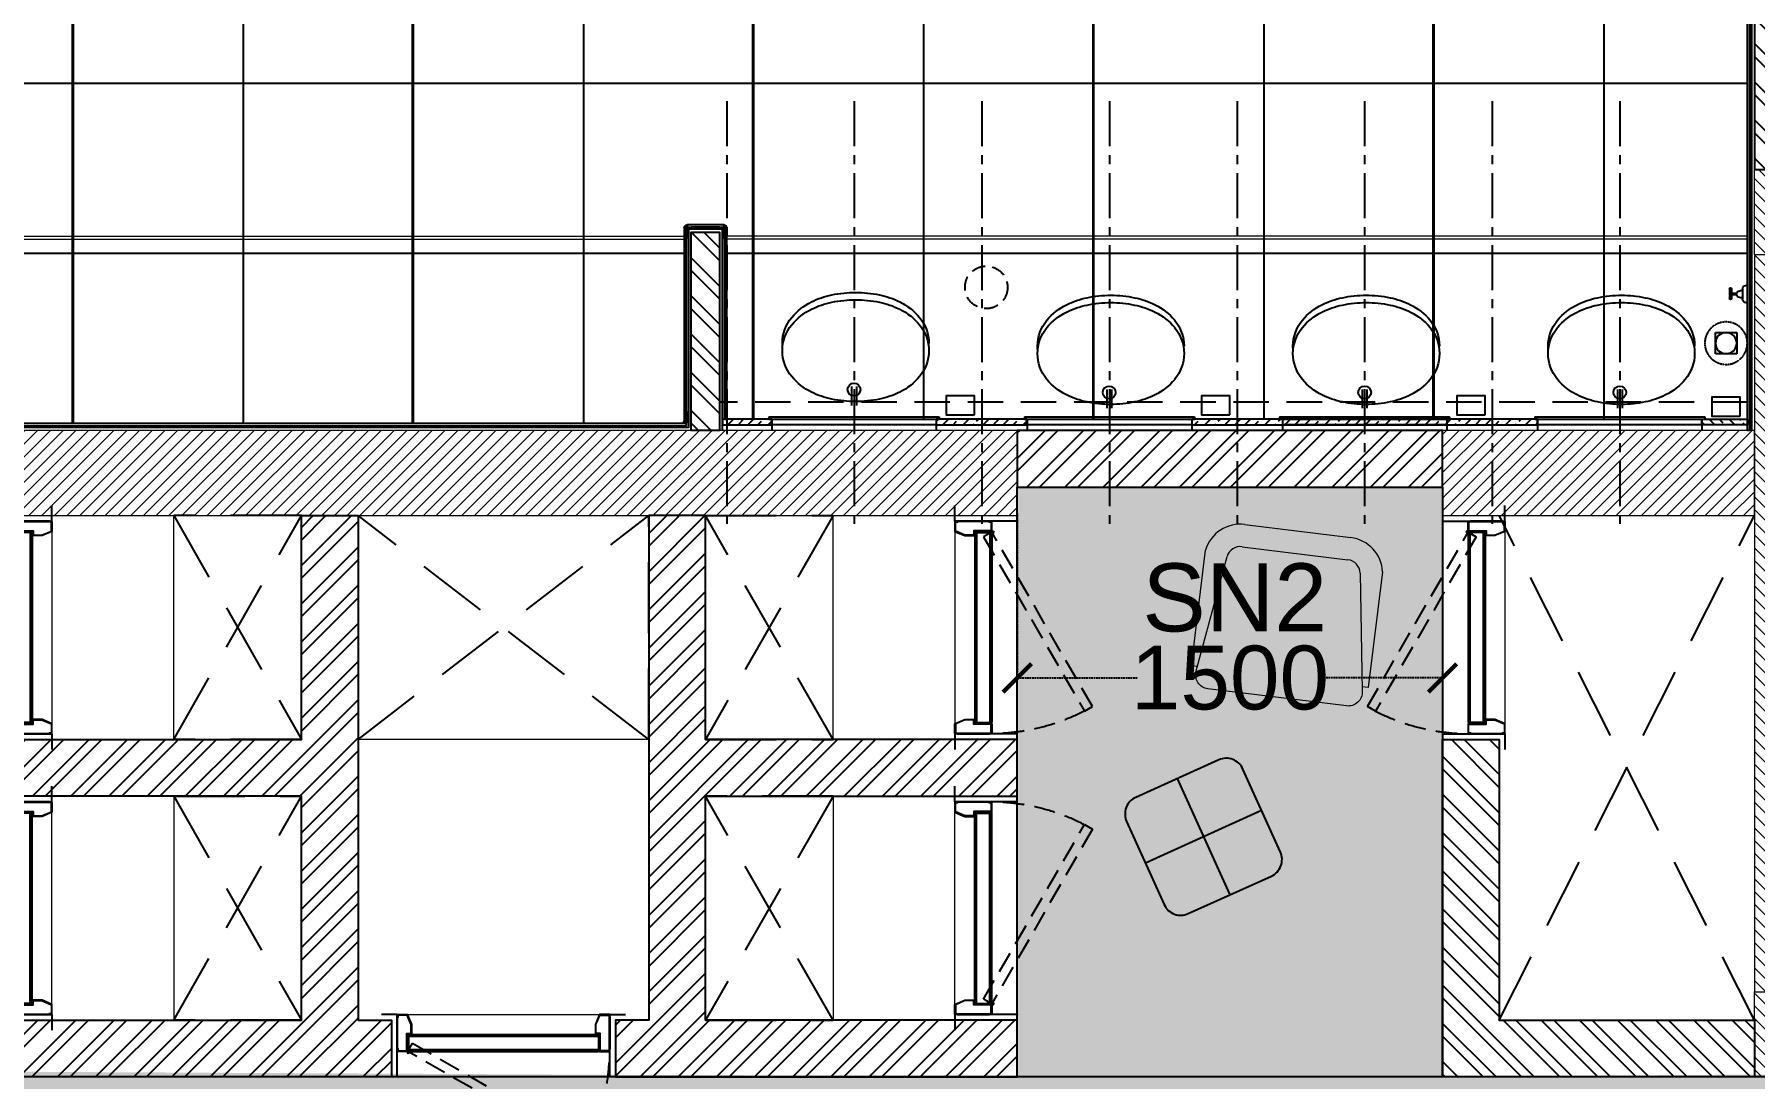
# Model space of a CAD drawing. Header units: millimetres. Extents: x 263321 to 2483465, y 33647 to 614421.
# Drawn here: x 2370130 to 2376197, y 394776 to 398459 of the extents above; entities that cross this region are included whole.
import ezdxf

# ---------------------------------------------------------------- set-up
doc = ezdxf.new("R2010")
doc.units = ezdxf.units.MM
doc.header["$PDMODE"] = 3
for name, pattern in [('( Hidden )', [0.375, 0.25, -0.125]), ('CENTER', [50.8, 31.75, -6.35, 6.35, -6.35]), ('HIDDEN', [0.375, 0.25, -0.125])]:
    doc.linetypes.add(name, pattern=pattern)
for name, color, linetype, lineweight in [('A- Loose furniture', 11, 'Continuous', 5), ('A-FURN-LOOSE', 24, 'Continuous', 18), ('A-PLAN-COLUMN', 3, 'Continuous', 0), ('A-PLAN-RCC-HATCH', 8, 'Continuous', 13), ('A-PLAN-THIN', 251, 'Continuous', 15), ('TOA-FL-CPT-1', 8, 'Continuous', 5), ('TOA-FL-TILE-4', 8, 'Continuous', 5)]:
    doc.layers.add(name, color=color, linetype=linetype, lineweight=lineweight)
for name, color, linetype in [('A-PLAN-CL', 8, 'CENTER'), ('A-PLAN-DOOR', 7, 'Continuous'), ('A-PLAN-GRANITE', 5, 'Continuous'), ('A-PLAN-HIDDEN', 1, 'HIDDEN'), ('A-PLAN-PLASTER', 67, 'Continuous'), ('A-PLAN-SANITARY FIXTURES', 35, 'Continuous'), ('A-PLAN-TILE', 32, 'Continuous'), ('A-PLAN-WALL', 6, 'Continuous'), ('A-PLAN-WALL HATCH', 8, 'Continuous'), ('CEILING TOA', 250, 'Continuous'), ('FIN WALL GRAPHIC', 10, 'Continuous'), ('FLOORING TOA', 7, 'Continuous'), ('I-FURN', 7, 'Continuous'), ('TOA-FC-MODULAR', 7, 'Continuous')]:
    doc.layers.add(name, color=color, linetype=linetype)
doc.styles.add('ARIAL', font='arial.ttf')
doc.styles.add('TEXT @ 150', font='arial.ttf', dxfattribs={"height": 225})
doc.dimstyles.new('DIM @ 150', dxfattribs={"dimtxt": 225, "dimasz": 100, "dimexe": 1, "dimexo": 0, "dimgap": 0.5, "dimtad": 0, "dimdec": 0, "dimzin": 0, "dimdsep": 46, "dimtxsty": 'TEXT @ 150', "dimblk": 'ARCHTICK', "dimcen": -2, "dimclrd": 8, "dimclre": 8, "dimclrt": 256, "dimadec": 0, "dimazin": 0, "dimtfac": 1, "dimtdec": 0, "dimtofl": 0, "dimtmove": 0, "dimatfit": 3, "dimldrblk": 'OPEN90', "dimfxl": 1, "dimtolj": 1, "dimtzin": 0, "dimlwd": -1, "dimlwe": -1, "dimarcsym": 0})
pattern_1 = [(315, (-209450, -299000), (22.4506403, 22.4506403), [])]

# ---------------------------------------------------------------- blocks, each defined once
blk = doc.blocks.new('Block-7 Lift Core')
at = {"layer": 'A-PLAN-RCC-HATCH'}
h = blk.add_hatch(dxfattribs=at)
h.set_pattern_fill('ANSI31', color=256, scale=10, angle=270, style=0)
h.set_pattern_definition(pattern_1)
h.paths.add_polyline_path([(-2450, -4500), (-5250, -4500), (-5250, -4200), (-2450, -4200)])
h = blk.add_hatch(dxfattribs=at)
h.set_pattern_fill('ANSI31', color=256, scale=10, angle=270, style=0)
h.set_pattern_definition([(315, (-9550, -299000), (22.4506403, 22.4506403), [])])
h.paths.add_polyline_path([(-5050, -7100), (-5050, -4500), (-5250, -4500), (-5250, -7100)])
h = blk.add_hatch(dxfattribs=at)
h.set_pattern_fill('ANSI31', color=256, scale=10, angle=270, style=0)
h.set_pattern_definition(pattern_1)
h.paths.add_polyline_path([(-2250, -7400), (-5250, -7400), (-5250, -7100), (-2250, -7100)])
at = {"layer": 'A-PLAN-WALL HATCH'}
h = blk.add_hatch(dxfattribs=at)
h.set_pattern_fill('ANSI32', color=256, scale=10, angle=270, style=0)
h.set_pattern_definition([(315, (-209450, -296100), (67.35192, 67.35192), []), (315, (-209450, -296144.9), (67.35192, 67.35192), [])])
h.paths.add_polyline_path([(-5050, -4200), (-5050, -1600), (-5250, -1600), (-5250, -4200)])
at = {"layer": 'A-PLAN-COLUMN', "elevation": 0}
for points in [[(-2450, -4500), (-5250, -4500), (-5250, -4200), (-2450, -4200)], [(-5050, -7100), (-5050, -4500), (-5250, -4500), (-5250, -7100)], [(-2250, -7400), (-5250, -7400), (-5250, -7100), (-2250, -7100)]]:
    blk.add_lwpolyline(points, close=True, dxfattribs=at)
at = {"layer": 'A-PLAN-WALL', "elevation": 0}
blk.add_lwpolyline([(-5050, -4200), (-5050, -1600), (-5250, -1600), (-5250, -4200)], close=True, dxfattribs=at)
blk = doc.blocks.new('A$C01672F36')
at = {"layer": 'A-PLAN-SANITARY FIXTURES'}
for p, q in [((332.3, 260.9), (398.3, 260.9)), ((332.3, 244.4), (398.3, 244.4))]:
    blk.add_line(p, q, dxfattribs=at)
at = {"layer": 'A-PLAN-SANITARY FIXTURES', "extrusion": (0, 0, -1)}
for centre, major_axis, start_param, end_param in [((179.5, 374.1), (100.9, 100.9), 4.802685, 5.497787), ((205.4, 374.1), (100.9, 100.9), 4.802685, 5.497787), ((205.4, 374.1), (-100.9, 100.9), 0.785398, 1.4805), ((225.3, 319.2), (151.5, 151.5), 4.387986, 4.802685), ((251.1, 319.2), (-151.5, 151.5), 5.958782, 6.373481), ((159.6, 319.2), (151.5, 151.5), 6.192889, 6.607589), ((299, 282.6), (209.7, 209.7), 4.129895, 4.387986), ((324.9, 282.6), (209.7, 209.7), 4.129895, 4.387986), ((85.8, 282.6), (-209.7, 209.7), 1.8952, 2.153291), ((416.4, 258.4), (294.5, 294.5), 3.926991, 4.129895), ((442.3, 258.4), (-294.5, 294.5), 5.497787, 5.700691), ((-31.6, 258.4), (294.5, 294.5), 0.582494, 0.785398), ((416.4, 258.4), (-294.5, 294.5), 5.294883, 5.497787), ((442.3, 258.4), (294.5, 294.5), 3.724087, 3.926991), ((-31.6, 258.4), (294.5, 294.5), 0.785398, 0.988302), ((299, 234.3), (209.7, 209.7), 3.465996, 3.724087), ((324.9, 234.3), (-209.7, 209.7), 5.036792, 5.294883), ((85.8, 234.3), (209.7, 209.7), 0.988302, 1.246393), ((225.3, 197.6), (151.5, 151.5), 3.051297, 3.465996), ((251.1, 197.6), (151.5, 151.5), 3.051297, 3.465996), ((159.6, 197.6), (-151.5, 151.5), 2.817189, 3.231889), ((179.5, 142.7), (100.9, 100.9), 2.356194, 3.051297), ((205.4, 142.7), (100.9, 100.9), 2.356194, 3.051297), ((179.5, 142.7), (-100.9, 100.9), 3.836216, 3.926991), ((205.4, 142.7), (-100.9, 100.9), 3.231889, 3.926991)]:
    blk.add_ellipse(centre, major_axis=major_axis, ratio=1, start_param=start_param, end_param=end_param, dxfattribs=at)
at = {"layer": 'A-PLAN-SANITARY FIXTURES'}
blk.add_ellipse((342.6, 252.7), major_axis=(-16, 16), ratio=1, dxfattribs=at)
blk = doc.blocks.new('MIR')
at = {"layer": 'A-PLAN-SANITARY FIXTURES'}
for p, q in [((-8, 590), (-48, 590)), ((-28, 10), (-28, 590)), ((-8, 10), (-48, 10))]:
    blk.add_line(p, q, dxfattribs=at)
at = {"layer": 'A-PLAN-SANITARY FIXTURES', "color": 86, "ltscale": 3}
for p, q in [((0, 600), (-8, 600)), ((-8, 600), (-8, 0)), ((0, 600), (0, 0)), ((0, 0), (-8, 0))]:
    blk.add_line(p, q, dxfattribs=at)
blk = doc.blocks.new('FT')
at = {"layer": 'A-PLAN-SANITARY FIXTURES'}
for p, q in [((37.5, 37.5), (-37.5, 37.5)), ((-37.5, 37.5), (-37.5, -37.5)), ((37.5, -37.5), (37.5, 37.5)), ((-37.5, -37.5), (37.5, -37.5))]:
    blk.add_line(p, q, dxfattribs=at)
at = {"layer": 'A-PLAN-SANITARY FIXTURES', "color": 1, "linetype": 'HIDDEN'}
blk.add_circle((0, 0), 75, dxfattribs=at)
at = {"layer": 'A-PLAN-SANITARY FIXTURES'}
blk.add_circle((0, 0), 37.5, dxfattribs=at)
blk = doc.blocks.new('A$C086B7908')
at = {"layer": 'A-PLAN-SANITARY FIXTURES'}
for p, q in [((0, 30), (4.8, 30)), ((0, -30), (0, 30)), ((16.8, 18), (16.8, -18)), ((16.8, 12), (26.4, 12)), ((38.1, 2.4), (55.7, 2.4)), ((38.4, 0), (38.4, 0)), ((55.7, 18.5), (55.7, -14.9)), ((62.9, 18.5), (62.9, -14.9)), ((4.8, -30), (0, -30)), ((26.4, -12), (16.8, -12)), ((38.1, -2.4), (55.7, -2.4))]:
    blk.add_line(p, q, dxfattribs=at)
for centre, radius, start, end in [((4.8, 18), 12, 0, 90), ((26.4, 0), 12, 0, 90), ((26.4, 0), 12, 270, 0), ((59.3, 18.5), 3.6, 0, 180), ((4.8, -18), 12, 270, 0), ((59.3, -14.9), 3.6, 180, 0)]:
    blk.add_arc(centre, radius, start, end, dxfattribs=at)
blk = doc.blocks.new('Rest Room-1.01')
at = {"layer": 'A-PLAN-GRANITE'}
h = blk.add_hatch(dxfattribs=at)
h.set_pattern_fill('ANSI33', color=256, scale=200, angle=180, style=0)
h.set_pattern_definition([(45, (34230.7, 4553.224), (-35.35534, 35.35534), []), (45, (34266.056, 4553.224), (-35.35534, 35.35534), [25, -12.5])])
h.paths.add_polyline_path([(1652.4, -8382), (1652.4, -8362), (1478.4, -8362), (1478.4, -8382)])
h = blk.add_hatch(dxfattribs=at)
h.set_pattern_fill('ANSI33', color=256, scale=200, angle=180, style=0)
h.set_pattern_definition([(45, (35130.7, 4553.224), (-35.35534, 35.35534), []), (45, (35166.056, 4553.224), (-35.35534, 35.35534), [25, -12.5])])
h.paths.add_polyline_path([(2552.4, -8382), (2552.4, -8362), (2232.4, -8362), (2232.4, -8382)])
h = blk.add_hatch(dxfattribs=at)
h.set_pattern_fill('ANSI33', color=256, scale=200, angle=180, style=0)
h.set_pattern_definition([(45, (37043.7, 4553.224), (-35.35534, 35.35534), []), (45, (37079.056, 4553.224), (-35.35534, 35.35534), [25, -12.5])])
h.paths.add_polyline_path([(4353.4, -8382), (4353.4, -8362), (3133.4, -8362), (3133.4, -8382)])
h = blk.add_hatch(dxfattribs=at)
h.set_pattern_fill('ANSI33', color=256, scale=200, angle=180, style=0)
h.set_pattern_definition([(315, (36931.7, -21297.126), (-35.35534, -35.35534), []), (315, (36967.056, -21297.126), (-35.35534, -35.35534), [25, -12.5])])
h.paths.add_polyline_path([(5093.4, -8362), (5093.4, -8382), (4933.4, -8382), (4933.4, -8362)])
at = {"layer": 'A-PLAN-RCC-HATCH'}
h = blk.add_hatch(dxfattribs=at)
h.set_pattern_fill('ANSI31', color=256, scale=10, angle=90, style=0)
h.set_pattern_definition([(225, (-203063.254, 295718.05), (-22.4506403, 22.4506403), [])])
h.paths.add_polyline_path([(-1106.6, -8702), (2518.4, -8702), (2518.4, -8402), (-1106.6, -8402)])
h = blk.add_hatch(dxfattribs=at)
h.set_pattern_fill('ANSI31', color=256, scale=10, angle=90, style=0)
h.set_pattern_definition([(225, (-199081.592, 295718.05), (-22.4506403, 22.4506403), [])])
h.paths.add_polyline_path([(4018.4, -8702), (5118.4, -8702), (5118.4, -8402), (4018.4, -8402)])
at = {"layer": 'A-PLAN-WALL HATCH'}
h = blk.add_hatch(dxfattribs=at)
h.set_pattern_fill('ANSI32', color=256, scale=10, angle=-180, style=0)
h.set_pattern_definition([(315, (-199381.59, 295718.05), (-67.35192, -67.35192), []), (315, (-199336.69, 295718.05), (-67.35192, -67.35192), [])])
h.paths.add_polyline_path([(1468.4, -8402), (1368.4, -8402), (1368.4, -7702), (1468.4, -7702), (1468.4, -8402)])
h = blk.add_hatch(dxfattribs=at)
h.set_pattern_fill('ANSI32', color=256, scale=10, angle=-180, style=0)
h.set_pattern_definition([(45, (-194931.59, -308071.95), (-67.35192, 67.35192), []), (45, (-194886.69, -308071.95), (-67.35192, 67.35192), [])])
h.paths.add_polyline_path([(4018.4, -8402), (2518.4, -8402), (2518.4, -8602), (4018.4, -8602)])
at = {"layer": 'A-PLAN-CL', "linetype": 'CENTER', "ltscale": 5}
for p, q in [((1493.4, -7240.2), (1493.4, -8731.5)), ((1943.4, -7240.2), (1943.4, -8731.5)), ((2393.4, -7240.2), (2393.4, -8731.5)), ((2843.4, -7240.2), (2843.4, -8731.5)), ((3293.4, -7240.2), (3293.4, -8731.5)), ((3743.4, -7240.2), (3743.4, -8731.5)), ((4193.4, -7240.2), (4193.4, -8731.5)), ((4643.4, -7240.2), (4643.4, -8731.5))]:
    blk.add_line(p, q, dxfattribs=at)
at = {"layer": 'A-PLAN-COLUMN', "elevation": 0}
for points in [[(-1106.6, -8702), (2518.4, -8702), (2518.4, -8402), (-1106.6, -8402)], [(4018.4, -8702), (5118.4, -8702), (5118.4, -8402), (4018.4, -8402)]]:
    blk.add_lwpolyline(points, close=True, dxfattribs=at)
at = {"layer": 'A-PLAN-GRANITE', "lineweight": -3, "ltscale": 3, "elevation": 0}
for points in [[(1652.4, -8382), (1652.4, -8362), (1478.4, -8362), (1478.4, -8382)], [(2552.4, -8382), (2552.4, -8362), (2232.4, -8362), (2232.4, -8382)], [(4353.4, -8382), (4353.4, -8362), (3133.4, -8362), (3133.4, -8382)], [(5093.4, -8362), (5093.4, -8382), (4933.4, -8382), (4933.4, -8362)]]:
    blk.add_lwpolyline(points, close=True, dxfattribs=at)
at = {"layer": 'A-PLAN-HIDDEN', "ltscale": 500, "elevation": 0}
blk.add_lwpolyline([(5093.4, -8302), (1468.4, -8302)], dxfattribs=at)
at = {"layer": 'A-PLAN-PLASTER', "elevation": 0}
for points in [[(-3226.6, -7372), (-3226.6, -6412), (-1921.6, -6412), (-1921.6, -4012), (5108.4, -4012), (5108.4, -8402)], [(1478.4, -8402), (1478.4, -7692), (1358.4, -7692), (1358.4, -8392), (-1116.3, -8392), (-1116.3, -7352), (-1236.3, -7352), (-1236.3, -8392), (-3320.5, -8392)]]:
    blk.add_lwpolyline(points, dxfattribs=at)
at = {"layer": 'A-PLAN-SANITARY FIXTURES', "color": 35, "elevation": 0}
for points in [[(2367.4, -8347), (2367.4, -8280), (2267.4, -8280), (2267.4, -8347)], [(3268.4, -8347), (3268.4, -8280), (3168.4, -8280), (3168.4, -8347)], [(4168.4, -8347), (4168.4, -8280), (4068.4, -8280), (4068.4, -8347)], [(5068.4, -8352), (5068.4, -8285), (4968.4, -8285), (4968.4, -8352)]]:
    blk.add_lwpolyline(points, close=True, dxfattribs=at)
at = {"layer": 'A-PLAN-SANITARY FIXTURES', "color": 35, "linetype": '( Hidden )', "ltscale": 200}
blk.add_circle((2408.9, -7897.2, 0), 75, dxfattribs=at)
at = {"layer": 'A-PLAN-THIN'}
for p, q in [((-1101.3, -7717), (1343.4, -7717)), ((-1101.3, -7727), (1343.4, -7727)), ((5093.4, -7717), (1493.4, -7717)), ((5093.4, -7727), (1493.4, -7727))]:
    blk.add_line(p, q, dxfattribs=at)
at = {"layer": 'A-PLAN-TILE'}
for p, q in [((1468.4, -7677), (1368.4, -7677)), ((1468.4, -7685), (1368.4, -7685))]:
    blk.add_line(p, q, dxfattribs=at)
at = {"layer": 'A-PLAN-TILE', "elevation": 0}
for points in [[(5093.4, -8402), (5093.4, -4182.5), (5101.4, -4182.5), (5101.4, -8402), (5093.4, -8402)], [(1351.4, -8371), (1351.4, -7687), (1343.4, -7687), (1343.4, -8371), (1351.4, -8371)], [(1353.4, -7685), (1483.4, -7685), (1483.4, -7677), (1353.4, -7677), (1353.4, -7685)], [(1493.4, -7687), (1485.4, -7687), (1485.4, -8362), (1493.4, -8362), (1493.4, -7687)], [(1351.4, -8384.9), (1351.4, -8377), (-1109.3, -8377), (-1109.3, -8385), (1351.4, -8384.9)]]:
    blk.add_lwpolyline(points, dxfattribs=at)
at = {"layer": 'A-PLAN-TILE', "color": 8, "elevation": 0}
for points in [[(1343.9, -7687), (1343.4, -7687, -0.414214), (1353.4, -7677), (1353.4, -7722), (1351.9, -7722), (1351.9, -7679.2, 0.261434), (1343.9, -7687)], [(1492.9, -7687), (1493.4, -7687, 0.414214), (1483.4, -7677), (1483.4, -7722), (1484.9, -7722), (1484.9, -7679.2, -0.261434), (1492.9, -7687)]]:
    blk.add_lwpolyline(points, format="xyb", dxfattribs=at)
blk.add_lwpolyline([(1343.8, -8369, -0.079624), (1343.4, -8371.5), (1352.3, -8371.5), (1352.3, -8337), (1353.8, -8337), (1353.8, -8373), (1342.7, -8373, -0.267949), (1335.8, -8377), (1335.8, -8376, 0.414214), (1342.8, -8369)], format="xyb", close=True, dxfattribs=at)
at = {"layer": 'A-PLAN-WALL', "elevation": 0}
for points in [[(1468.4, -8402), (1368.4, -8402), (1368.4, -7702), (1468.4, -7702), (1468.4, -8402), (1468.4, -8402)], [(4018.4, -8402), (2518.4, -8402), (2518.4, -8602), (4018.4, -8602), (4018.4, -8402)]]:
    blk.add_lwpolyline(points, dxfattribs=at)
at = {"layer": 'A-PLAN-SANITARY FIXTURES', "color": 35}
for name, p, rotation in [('A$C01672F36', (1689.7, -7915.1), 270.0000731577292), ('A$C01672F36', (2589.7, -7925.1), 270.0000731577292), ('A$C01672F36', (3490.7, -7925.1), 270.0000731577292), ('A$C01672F36', (4390.7, -7925.1), 270.0000731577292), ('MIR', (2242.4, -8354), 90), ('MIR', (3143.4, -8354), 90), ('MIR', (4043.4, -8354), 90), ('MIR', (4943.4, -8354), 90)]:
    blk.add_blockref(name, p, dxfattribs=dict(at, rotation=rotation))
at = {"layer": 'A-PLAN-SANITARY FIXTURES', "color": 35, "extrusion": (0, 0, -1), "zscale": -1}
for name, p in [('A$C086B7908', (-5093.4, -7921.1)), ('FT', (-5018.4, -8094))]:
    blk.add_blockref(name, p, dxfattribs=at)
blk = doc.blocks.new('A$C3F28102C')
at = {"layer": 'A-PLAN-DOOR'}
h = blk.add_hatch(dxfattribs=at)
h.set_pattern_fill('ANSI31', color=256, style=0)
h.set_pattern_definition([(315, (-1529.3283, 1000.1135), (-0.44194174, -0.44194174), [])])
h.paths.add_polyline_path([(1.3, -14.9), (0, -14.9), (0, 0), (1.3, 0)])
h.paths.add_polyline_path([(1.3, 0.2), (1.3, 0), (0, 0), (0, 1.1, 0.115729)])
h.paths.add_polyline_path([(4.9, -14.9), (3.6, -14.9), (3.6, 0), (4.9, 0)])
h.paths.add_polyline_path([(4.9, 0), (3.6, 0), (3.6, 0.2, 0.115729), (4.9, 1.1)])
at = {"layer": 'A-PLAN-DOOR', "color": 2}
for points in [[(1.3, 0.2), (1.3, -14.9), (0, -14.9), (0, 1.1)], [(3.6, 0.2), (3.6, -14.9), (4.9, -14.9), (4.9, 1.1)]]:
    blk.add_lwpolyline(points, dxfattribs=at)
for radius in [3.42, 2.42]:
    blk.add_circle((2.5, 3.4), radius, dxfattribs=at)
blk = doc.blocks.new('shaft door 750')
at = {"layer": 'A-PLAN-DOOR'}
for p, q in [((335.5, 59.8), (-335.5, 59.8)), ((-335.5, 0), (-335.5, 59.8)), ((335.5, 53.4), (-335.5, 53.4)), ((335.5, 6.5), (-335.5, 6.5)), ((335.5, 0), (-335.5, 0)), ((335.5, 0), (335.5, 59.8)), ((-374, -69.8), (-374, -64.8)), ((-374, -64.8), (-374, -69.8))]:
    blk.add_line(p, q, dxfattribs=at)
at = {"layer": 'A-PLAN-DOOR', "linetype": 'HIDDEN', "ltscale": 300}
blk.add_lwpolyline([(336.8, 59.8), (320.3, 31.3), (-295.2, 386.7), (-278.8, 415.2)], close=True, dxfattribs=at)
at = {"layer": 'A-PLAN-DOOR'}
for points in [[(-375, 150), (-375, 150), (-375, -70), (-430, -70)], [(375, 150.2), (375, 150.2), (375, -70), (430, -70)]]:
    blk.add_lwpolyline(points, dxfattribs=at)
for points in [[(-375, 51.9), (-374, 51.9), (-374, -61.8), (-375, -61.8)], [(-372.5, 58.3), (-340.6, 58.3), (-340.6, -3.5), (-325.6, -3.5), (-325.6, -34.7), (-340.2, -68.3), (-372.5, -68.3), (-372.5, -59.8), (-374, -59.8), (-374, -61.8), (-374, -69.8), (-339.1, -69.8), (-324.1, -34.9), (-324.1, -2), (-339.1, -2), (-339.1, 59.8), (-374, 59.8), (-374, 49.9), (-372.5, 49.9)], [(372.5, 58.3), (340.6, 58.3), (340.6, -3.5), (325.6, -3.5), (325.6, -34.7), (340.2, -68.3), (372.5, -68.3), (372.5, -59.8), (374, -59.8), (374, -61.8), (374, -69.8), (339.1, -69.8), (324.1, -34.9), (324.1, -2), (339.1, -2), (339.1, 59.8), (374, 59.8), (374, 49.9), (372.5, 49.9)], [(375, 51.9), (374, 51.9), (374, -61.8), (375, -61.8)]]:
    blk.add_lwpolyline(points, close=True, dxfattribs=at)
at = {"layer": 'A-PLAN-DOOR', "linetype": 'HIDDEN', "ltscale": 300}
blk.add_arc((337.6, 59.8), 711.6, 152.68066, 180, dxfattribs=at)
at = {"layer": 'A-PLAN-THIN'}
for p, q in [((395, 150), (-395, 150)), ((375, -70), (-375, -70))]:
    blk.add_line(p, q, dxfattribs=at)
at = {"layer": 'A-PLAN-DOOR', "xscale": -0.9973404255317604, "yscale": 0.9973404255317604, "zscale": 0.9973404255317604}
blk.add_blockref('A$C3F28102C', (339.1, 59.8), dxfattribs=at)
blk = doc.blocks.new("Service Shafts'")
at = {"layer": 'A-PLAN-WALL HATCH'}
h = blk.add_hatch(dxfattribs=at)
h.set_pattern_fill('ANSI32', color=256, scale=10, angle=90, style=0)
h.set_pattern_definition([(135, (-199687.5, -305320), (-67.35192, -67.35192), []), (135, (-199687.5, -305275.1), (-67.35192, -67.35192), [])])
h.paths.add_polyline_path([(-395, 1080), (-1812.5, 1080), (-1812.5, 880), (-712.5, 880), (-712.5, 90), (-1812.5, 90), (-1812.5, -110), (-712.5, -110), (-712.5, -900), (-512.5, -900), (-512.5, 880), (-395, 880)])
h = blk.add_hatch(dxfattribs=at)
h.set_pattern_fill('ANSI32', color=256, scale=10, angle=90, style=0)
h.set_pattern_definition([(135, (-199687.5, -313771.83), (-67.35192, -67.35192), []), (135, (-199687.5, -313726.92), (-67.35192, -67.35192), [])])
h.paths.add_polyline_path([(512.5, -900), (512.5, 880), (395, 880), (395, 1080), (1812.5, 1080), (1812.5, 880), (712.5, 880), (712.5, 90), (1812.5, 90), (1812.5, -110), (712.5, -110), (712.5, -900)])
h = blk.add_hatch(dxfattribs=at)
h.set_pattern_fill('ANSI32', color=256, scale=10, angle=90, style=0)
h.set_pattern_definition([(225, (-196187.5, 292680), (-67.35192, 67.35192), []), (225, (-196187.5, 292635.1), (-67.35192, 67.35192), [])])
h.paths.add_polyline_path([(3312.5, -110), (3512.5, -110), (3512.5, 880), (4412.5, 880), (4412.5, 1080), (3312.5, 1080)])
at = {"layer": 'A-PLAN-HIDDEN', "ltscale": 1000}
for p, q in [((3512.5, 880), (4412.5, -900)), ((4412.5, 880), (3512.5, -900)), ((512.5, -110), (512.5, -900))]:
    blk.add_line(p, q, dxfattribs=at)
for points in [[(-1162.5, 90), (-712.5, 880), (-1162.5, 880), (-712.5, 90), (-1162.5, 90), (-712.5, 90)], [(1162.5, 90), (712.5, 880), (1162.5, 880), (712.5, 90), (1162.5, 90), (712.5, 90)], [(-1162.5, -110), (-712.5, -900), (-1162.5, -900), (-712.5, -110), (-1162.5, -110), (-712.5, -110)], [(-512.5, -900), (-512.5, -110), (512.5, -900), (512.5, -110), (-512.5, -900)], [(1162.5, -110), (712.5, -900), (1162.5, -900), (712.5, -110), (1162.5, -110), (712.5, -110)]]:
    blk.add_lwpolyline(points, dxfattribs=at)
at = {"layer": 'A-PLAN-THIN'}
for p, q in [((-1162.5, 90), (-1162.5, 880)), ((1162.5, 90), (1162.5, 880)), ((-1162.5, -110), (-1162.5, -900)), ((512.5, -110), (-512.5, -110)), ((1162.5, -110), (1162.5, -900))]:
    blk.add_line(p, q, dxfattribs=at)
at = {"layer": 'A-PLAN-WALL'}
for points in [[(-395, 1080), (-1812.5, 1080), (-1812.5, 880), (-712.5, 880), (-712.5, 90), (-1812.5, 90), (-1812.5, -110), (-1812.5, -110), (-1812.5, -110), (-712.5, -110), (-712.5, -900), (-712.5, -900), (-712.5, -900), (-712.5, -900), (-712.5, -900), (-512.5, -900), (-512.5, 880), (-395, 880), (-395, 1080)], [(512.5, -900), (512.5, 880), (395, 880), (395, 880), (395, 880), (395, 1080), (1812.5, 1080), (1812.5, 880), (712.5, 880), (712.5, 90), (1812.5, 90), (1812.5, -110), (1812.5, -110), (1812.5, -110), (712.5, -110), (712.5, -900), (712.5, -900), (712.5, -900), (712.5, -900), (712.5, -900), (512.5, -900)], [(3312.5, -110), (3312.5, -110), (3312.5, -110), (3312.5, -110), (3312.5, -110), (3312.5, -110), (3312.5, -110), (3312.5, -110), (3312.5, -110), (3312.5, -110), (3312.5, -110), (3512.5, -110), (3512.5, -110), (3512.5, 880), (4412.5, 880), (4412.5, 1080), (3312.5, 1080), (3312.5, 1080), (3312.5, 1080), (3312.5, 1080), (3312.5, 1080), (3312.5, -110), (3312.5, -110), (3312.5, -110)]]:
    blk.add_lwpolyline(points, dxfattribs=at)
at = {"layer": 'A-PLAN-DOOR', "xscale": -1}
blk.add_blockref('shaft door 750', (0, 930, 0), dxfattribs=at)
at = {"layer": 'A-PLAN-DOOR', "rotation": 90}
blk.add_blockref('shaft door 750', (-1662.5, 485), dxfattribs=at)
at = {"layer": 'A-PLAN-DOOR', "xscale": -1, "rotation": 270}
blk.add_blockref('shaft door 750', (1662.5, 485), dxfattribs=at)
at = {"layer": 'A-PLAN-DOOR', "extrusion": (4.04354e-14, 1.57772e-28, -1), "zscale": -1, "rotation": 270}
for p in [(1662.5, -505), (-3462.5, -505)]:
    blk.add_blockref('shaft door 750', p, dxfattribs=at)
at = {"layer": 'A-PLAN-DOOR', "extrusion": (-4.04354e-14, 1.57772e-28, -1), "xscale": -1, "zscale": -1, "rotation": 90}
blk.add_blockref('shaft door 750', (-1662.5, -505), dxfattribs=at)
blk = doc.blocks.new('CHOREE')
for name, p in [('Block-7 Lift Core', (-17467.8, -2050.2)), ('Rest Room-1.01', (-27836.2, 1231.8, 0))]:
    blk.add_blockref(name, p)
at = {"xscale": -1, "rotation": 180}
blk.add_blockref("Service Shafts'", (-27130.3, -8370.2), dxfattribs=at)
blk = doc.blocks.new('BIG CHOORE')
blk.add_blockref('CHOREE', (-2408, -1909))
blk = doc.blocks.new('_ArchTick')
at = {"color": 0, "linetype": 'ByBlock', "const_width": 0.15}
blk.add_lwpolyline([(-0.5, -0.5), (0.5, 0.5)], dxfattribs=at)
blk = doc.blocks.new('*D368')
at = {"layer": 'Defpoints', "color": 0, "transparency": 16777216}
for p in [(2373596.8, 396769.2), (2375096.8, 396769.2), (2373596.8, 396189.1)]:
    blk.add_point(p, dxfattribs=at)
at = {"layer": 'FIN WALL GRAPHIC', "color": 8, "linetype": 'HIDDEN', "transparency": 16777216}
for p, q in [((2373596.8, 396769.2), (2373596.8, 396188.1)), ((2375096.8, 396769.2), (2375096.8, 396188.1)), ((2373596.8, 396189.1), (2374021.3, 396189.1)), ((2375096.8, 396189.1), (2374672.3, 396189.1))]:
    blk.add_line(p, q, dxfattribs=at)
at = {"layer": 'FIN WALL GRAPHIC', "color": 8, "linetype": 'ByBlock', "transparency": 16777216, "xscale": 100, "yscale": 100, "zscale": 100, "rotation": 180}
blk.add_blockref('_ArchTick', (2373596.8, 396189.1), dxfattribs=at)
at = {"layer": 'FIN WALL GRAPHIC', "color": 8, "linetype": 'ByBlock', "transparency": 16777216, "xscale": 100, "yscale": 100, "zscale": 100}
blk.add_blockref('_ArchTick', (2375096.8, 396189.1), dxfattribs=at)
at = {"layer": 'FIN WALL GRAPHIC', "transparency": 16777216, "insert": (2374346.8, 396189.1), "char_height": 225, "attachment_point": 5, "style": 'TEXT @ 150'}
blk.add_mtext('\\A1;1500', dxfattribs=at)
blk = doc.blocks.new('_Open90')
at = {"color": 0, "linetype": 'ByBlock'}
for p, q in [((0, 0), (-1, 0)), ((-0.5, 0.5), (0, 0)), ((0, 0), (-0.5, -0.5))]:
    blk.add_line(p, q, dxfattribs=at)
blk = doc.blocks.new('BAYCH')
at = {"layer": 'A-FURN-LOOSE', "color": 153, "ltscale": 0.95}
for p, q in [((38347006.5, -237000.7), (38347006.5, -236619)), ((38347086.7, -237000.7), (38347086.7, -236619))]:
    blk.add_line(p, q, dxfattribs=at)
for points in [[(38347114.8, -236490.7), (38347531.5, -236491.3, -0.464525), (38347531.5, -236491.3), (38347531.5, -236513.4)], [(38347128.3, -236569.7), (38347548.1, -236510.6, -0.464525), (38347606.5, -236559.9), (38347606.5, -237059.9, -0.464525), (38347548.1, -237109.2), (38347128.3, -237050)], [(38347531.5, -237106.3), (38347531.5, -237128.5, -0.464525), (38347531.5, -237128.5), (38347114.8, -237129.1)]]:
    blk.add_lwpolyline(points, format="xyb", dxfattribs=at)
for centre, radius, start, end in [((38347136.7, -236619), 130.2, 99.66428, 180), ((38347136.7, -236619), 50, 99.66428, 180), ((38347136.7, -237000.7), 130.2, 180, 260.33572), ((38347136.7, -237000.7), 50, 180, 260.33572)]:
    blk.add_arc(centre, radius, start, end, dxfattribs=at)
blk = doc.blocks.new('Furniture 61 - Furniture 19_1-206-Level 1')
at = {"layer": 'I-FURN', "linetype": 'Continuous'}
for p, q in [((-280.17, 488.8), (-264.32, 502.58)), ((-265.36, 487.76), (-279.14, 503.61))]:
    blk.add_line(p, q, dxfattribs=at)
at = {"layer": 'I-FURN', "ltscale": 0.005}
blk.add_lwpolyline([(-269.25, 508.24, 0.414214), (-273.48, 508.53), (-284.8, 498.69, 0.414214), (-285.09, 494.46), (-275.25, 483.14, 0.414214), (-271.02, 482.84), (-259.7, 492.68, 0.414214), (-259.4, 496.92)], format="xyb", close=True, dxfattribs=at)

msp = doc.modelspace()

# ---------------------------------------------------------------- hatches: boundary and pattern name
at = {"layer": 'CEILING TOA', "true_color": 0x139b48}
h = msp.add_hatch(color=114, dxfattribs=at)
h.dxf.hatch_style = 1
h.paths.add_polyline_path([(2375096.795, 394782.052), (2373596.796, 394782.052), (2373596.796, 396862.052), (2375096.795, 396862.052)])
at = {"layer": 'TOA-FC-MODULAR'}
h = msp.add_hatch(dxfattribs=at)
h.set_pattern_fill('_USER', color=252, scale=600, angle=270, double=1, pattern_type=0)
h.set_pattern_definition([(270, (2367866.8, 397087.05), (600, -1e-13), []), (0, (2367866.8, 397087.05), (0, 600), [])])
edge = h.paths.add_edge_path()
edge.add_line((2367866.796, 398102.052), (2367866.796, 399037.052))
edge.add_line((2367866.796, 399037.052), (2369162.296, 399037.052))
edge.add_arc((2369162.296, 399046.805), 9.753, 270, 361.4504486)
edge.add_line((2369172.046, 399047.052), (2369171.796, 401287.054))
edge.add_line((2369171.796, 401287.054), (2376171.796, 401287.054))
edge.add_line((2376171.796, 401287.054), (2376171.796, 397102.052))
edge.add_line((2376171.796, 397102.052), (2372571.796, 397102.052))
edge.add_line((2372571.796, 397102.052), (2372571.546, 397777.052))
edge.add_arc((2372561.538, 397777.048), 10.007, 0.0212207, 88.5283304)
edge.add_line((2372561.796, 397787.052), (2372431.796, 397787.052))
edge.add_arc((2372431.796, 397777.052), 10, 90, 180)
edge.add_line((2372421.796, 397777.052), (2372421.796, 397087.052))
edge.add_line((2372421.796, 397087.052), (2369977.061, 397087.052))
edge.add_line((2369977.061, 397087.052), (2369977.089, 398117.052))
edge.add_arc((2369967.089, 398117.052), 10, 359.9984427, 450.0015574)
edge.add_line((2369967.089, 398127.052), (2369837.089, 398127.052))
edge.add_arc((2369837.089, 398117.052), 10, 90, 180.0000003)
edge.add_line((2369827.089, 398117.052), (2369827.089, 397087.052))
edge.add_line((2369827.089, 397087.052), (2367866.796, 397087.052))
edge.add_line((2367866.796, 397087.052), (2367866.796, 398102.052))
at = {"layer": 'TOA-FL-CPT-1', "true_color": 0xc7c8ca}
h = msp.add_hatch(dxfattribs=at)
h.set_pattern_fill('AR-PARQ1', color=9, scale=3)
h.set_pattern_definition([(90, (90021.1, 24147), (-914.4, 914.4), [914.4, -914.4]), (90, (90173.5, 24147), (-914.4, 914.4), [914.4, -914.4]), (90, (90325.9, 24147), (-914.4, 914.4), [914.4, -914.4]), (90, (90478.3, 24147), (-914.4, 914.4), [914.4, -914.4]), (90, (90630.7, 24147), (-914.4, 914.4), [914.4, -914.4]), (90, (90783.1, 24147), (-914.4, 914.4), [914.4, -914.4]), (90, (90935.5, 24147), (-914.4, 914.4), [914.4, -914.4]), (0, (90021.1, 25061.4), (914.4, -914.4), [914.4, -914.4]), (0, (90021.1, 25213.8), (914.4, -914.4), [914.4, -914.4]), (0, (90021.1, 25366.2), (914.4, -914.4), [914.4, -914.4]), (0, (90021.1, 25518.6), (914.4, -914.4), [914.4, -914.4]), (0, (90021.1, 25671), (914.4, -914.4), [914.4, -914.4]), (0, (90021.1, 25823.4), (914.4, -914.4), [914.4, -914.4]), (0, (90021.1, 25975.8), (914.4, -914.4), [914.4, -914.4])])
edge = h.paths.add_edge_path()
edge.add_arc((2396128.727, -119195.432), 546828.493, 90.92532943, 95.29958843)
edge.add_line((2345621.769, 425295.567), (2345621.769, 409482.052))
edge.add_line((2345621.769, 409482.052), (2347129.201, 409481.857))
edge.add_arc((2347102.083, 408732.348), 750, 0, 87.9279004, ccw=False)
edge.add_line((2347852.083, 408732.348), (2347852.23, 389991.103))
edge.add_line((2347852.23, 389991.103), (2342396.706, 389991.103))
edge.add_line((2342396.706, 389991.103), (2342397.172, 380682.159))
edge.add_line((2342397.172, 380682.159), (2351396.796, 380682.159))
edge.add_line((2351396.796, 380682.159), (2351396.796, 379682.052))
edge.add_line((2351396.796, 379682.052), (2350496.796, 379682.052))
edge.add_line((2350496.796, 379682.052), (2350496.796, 377891.004))
edge.add_arc((2372893.597, 61240.666), 317441.417, 85.95303216, 94.04581501, ccw=False)
edge.add_line((2395296.77, 377890.553), (2395296.77, 379682.052))
edge.add_line((2395296.77, 379682.052), (2394396.796, 379682.052))
edge.add_line((2394396.796, 379682.052), (2394396.796, 380682.052))
edge.add_line((2394396.796, 380682.052), (2405177.531, 380682.052))
edge.add_line((2405177.531, 380682.052), (2405177.531, 389182.052))
edge.add_line((2405177.531, 389182.052), (2406496.796, 389182.052))
edge.add_line((2406496.796, 389182.052), (2406496.796, 383082.052))
edge.add_line((2406496.796, 383082.052), (2408136.796, 383082.052))
edge.add_line((2408136.796, 383082.052), (2408136.796, 389182.052))
edge.add_line((2408136.796, 389182.052), (2413779.159, 389181.861))
edge.add_line((2413779.159, 389181.861), (2414010.251, 390682.052))
edge.add_line((2414010.251, 390682.052), (2405396.796, 390682.052))
edge.add_line((2405396.796, 390682.052), (2405396.796, 411581.926))
edge.add_line((2405396.796, 411581.926), (2403146.796, 411581.926))
edge.add_arc((2403146.796, 411881.926), 300, 180, 270, ccw=False)
edge.add_line((2402846.796, 411881.926), (2402846.796, 413382.052))
edge.add_arc((2403146.796, 413382.052), 300, 90, 180, ccw=False)
edge.add_line((2403146.796, 413682.052), (2417553.202, 413682.052))
edge.add_line((2417553.202, 413682.052), (2417799.7, 415282.257))
edge.add_line((2417799.7, 415282.257), (2411837.001, 415281.729))
edge.add_line((2411837.001, 415281.729), (2411837.001, 417657.174))
edge.add_line((2411837.001, 417657.174), (2416421.528, 417657.174))
edge.add_line((2416421.528, 417657.174), (2416421.528, 418657.174))
edge.add_line((2416421.528, 418657.174), (2411836.796, 418657.174))
edge.add_line((2411836.796, 418657.174), (2411836.796, 421262.052))
edge.add_line((2411836.796, 421262.052), (2410296.796, 421262.052))
edge.add_line((2410296.796, 421262.052), (2410296.796, 415281.575))
edge.add_line((2410296.796, 415281.575), (2402846.796, 415281.575))
edge.add_line((2402846.796, 415281.575), (2402846.796, 424532.052))
edge.add_line((2402846.796, 424532.052), (2402846.796, 424581.286))
edge.add_line((2402846.796, 424581.286), (2395396.796, 424582.052))
edge.add_line((2395396.796, 424582.052), (2395396.796, 423682.052))
edge.add_line((2395396.796, 423682.052), (2394396.796, 423682.052))
edge.add_line((2394396.796, 423682.052), (2394396.796, 424581.86))
edge.add_line((2394396.796, 424581.86), (2387296.514, 424582.052))
edge.add_line((2387296.514, 424582.052), (2387297.806, 427561.749))
h.paths.add_polyline_path([(2357571.796, 409582.052), (2403896.373, 409582.052), (2403899.547, 394952.31), (2375096.795, 394783.782), (2375096.795, 396862.052), (2373596.796, 396864.771), (2373596.796, 394782.052), (2369971.795, 394800.838), (2370046.875, 396862.052), (2368385.069, 396703.686), (2368471.796, 394819.625), (2357571.796, 394782.052)], flags=16)
h.paths.add_polyline_path([(2363596.796, 414832.306), (2384296.459, 414782.218), (2384296.434, 411581.926), (2384538.462, 411581.927), (2384538.462, 409582.052), (2378653.494, 409582.052), (2378650.056, 411581.898), (2363596.796, 411631.98)], flags=16)
h.paths.add_polyline_path([(2392707.043, 411682.849), (2384396.821, 411683.632), (2384396.821, 414782.218), (2392707.043, 414781.434)], flags=16)
h.paths.add_polyline_path([(2400346.796, 422010.357), (2401546.802, 422010.357), (2401546.802, 416210.358), (2400346.796, 416210.358)], flags=16)
h.paths.add_polyline_path([(2349453.189, 392877.837), (2349451.159, 392879.273), (2349451.159, 390061.804), (2349453.189, 390060.368)], flags=16)
h.paths.add_polyline_path([(2379396.791, 389980.182), (2384396.796, 389980.182), (2384396.796, 392980.182), (2379396.791, 392980.182)], flags=16)
at = {"layer": 'TOA-FL-TILE-4'}
h = msp.add_hatch(dxfattribs=at)
h.set_pattern_fill('_USER', color=253, scale=600, pattern_type=0)
h.set_pattern_definition([(0, (2367861.8, 397087.05), (0, 600), [])])
edge = h.paths.add_edge_path()
edge.add_line((2367861.83, 398102.052), (2367861.83, 399037.052))
edge.add_line((2367861.83, 399037.052), (2369157.33, 399037.052))
edge.add_arc((2369157.33, 399046.805), 9.753, 270, 361.4504486)
edge.add_line((2369167.08, 399047.052), (2369166.83, 401287.054))
edge.add_line((2369166.83, 401287.054), (2376166.83, 401287.054))
edge.add_line((2376166.83, 401287.054), (2376166.83, 397102.052))
edge.add_line((2376166.83, 397102.052), (2372566.83, 397102.052))
edge.add_line((2372566.83, 397102.052), (2372566.58, 397777.052))
edge.add_arc((2372556.573, 397777.048), 10.007, 0.0212207, 88.5283304)
edge.add_line((2372556.83, 397787.052), (2372426.83, 397787.052))
edge.add_arc((2372426.83, 397777.052), 10, 90, 180)
edge.add_line((2372416.83, 397777.052), (2372416.83, 397087.052))
edge.add_line((2372416.83, 397087.052), (2369972.095, 397087.052))
edge.add_line((2369972.095, 397087.052), (2369972.123, 398117.052))
edge.add_arc((2369962.124, 398117.052), 10, 359.9984427, 450.0015574)
edge.add_line((2369962.123, 398127.052), (2369832.123, 398127.052))
edge.add_arc((2369832.123, 398117.052), 10, 90, 180.0000003)
edge.add_line((2369822.123, 398117.052), (2369822.123, 397087.052))
edge.add_line((2369822.123, 397087.052), (2367861.83, 397087.052))
edge.add_line((2367861.83, 397087.052), (2367861.83, 398102.052))
h = msp.add_hatch(dxfattribs=at)
h.set_pattern_fill('_USER', color=253, scale=1200, angle=90, pattern_type=0)
h.set_pattern_definition([(90, (2367861.8, 397087), (-1200, 7e-14), [])])
edge = h.paths.add_edge_path()
edge.add_line((2367861.83, 398102.052), (2367861.83, 399037.052))
edge.add_line((2367861.83, 399037.052), (2369157.33, 399037.052))
edge.add_arc((2369157.33, 399046.805), 9.753, 270, 361.4504486)
edge.add_line((2369167.08, 399047.052), (2369166.83, 401287.054))
edge.add_line((2369166.83, 401287.054), (2376166.83, 401287.054))
edge.add_line((2376166.83, 401287.054), (2376166.83, 397102.052))
edge.add_line((2376166.83, 397102.052), (2372566.83, 397102.052))
edge.add_line((2372566.83, 397102.052), (2372566.58, 397777.052))
edge.add_arc((2372556.573, 397777.048), 10.007, 0.0212207, 88.5283304)
edge.add_line((2372556.83, 397787.052), (2372426.83, 397787.052))
edge.add_arc((2372426.83, 397777.052), 10, 90, 180)
edge.add_line((2372416.83, 397777.052), (2372416.83, 397087.052))
edge.add_line((2372416.83, 397087.052), (2369972.095, 397087.052))
edge.add_line((2369972.095, 397087.052), (2369972.123, 398117.052))
edge.add_arc((2369962.124, 398117.052), 10, 359.9984427, 450.0015574)
edge.add_line((2369962.123, 398127.052), (2369832.123, 398127.052))
edge.add_arc((2369832.123, 398117.052), 10, 90, 180.0000003)
edge.add_line((2369822.123, 398117.052), (2369822.123, 397087.052))
edge.add_line((2369822.123, 397087.052), (2367861.83, 397087.052))
edge.add_line((2367861.83, 397087.052), (2367861.83, 398102.052))

# ---------------------------------------------------------------- linework, layer by layer
at = {"layer": 'CEILING TOA', "elevation": 0.016}
msp.add_lwpolyline([(2375096.795, 394782.052), (2373596.796, 394782.052), (2373596.796, 396862.052), (2375096.795, 396862.052)], close=True, dxfattribs=at)
at = {"layer": 'FLOORING TOA', "elevation": 0}
msp.add_lwpolyline([(2357571.796, 409582.052), (2403896.373, 409582.052), (2403898.058, 394782.052), (2357571.796, 394782.052)], close=True, dxfattribs=at)

# ---------------------------------------------------------------- block references
msp.add_blockref('BIG CHOORE', (2401322.534, 406141.239))
at = {"layer": 'A- Loose furniture', "ltscale": 5, "xscale": 0.9854477562034033, "yscale": 0.9854477562034033, "zscale": 0.9854477562034033, "rotation": 262.9606537079851}
msp.add_blockref('BAYCH', (7237263.812, 37872235.426), dxfattribs=at)
at = {"layer": 'I-FURN', "xscale": 21.42857142759174, "yscale": 21.42857142759174, "zscale": 21.42857142759174, "rotation": 163.3032090485567}
msp.add_blockref('Furniture 61 - Furniture 19_1-206-Level 1', (2371717.402, 407479.201, 0), dxfattribs=at)

# ---------------------------------------------------------------- texts
at = {"layer": 'FIN WALL GRAPHIC', "color": 10, "insert": (2374037.685, 396471.632), "char_height": 240, "width": 472.13453, "attachment_point": 4, "rotation": 0.0099876, "style": 'ARIAL'}
msp.add_mtext('\\pxql;SN2', dxfattribs=at)

# ---------------------------------------------------------------- dimensions: what is measured, and where the dimension line sits
at = {"layer": 'FIN WALL GRAPHIC'}
dim = msp.add_linear_dim(base=(2373596.796, 396189.128), p1=(2375096.795, 396769.169), p2=(2373596.796, 396769.169), dimstyle='DIM @ 150', override={"dimtxsty": 'TEXT @ 150', "dimldrblk": 'Open90'}, dxfattribs=at)
dim.commit()
dim.dimension.update_dxf_attribs({"geometry": '*D368', "text_midpoint": (2374346.796, 396189.128)})

doc.saveas('drawing.dxf')
